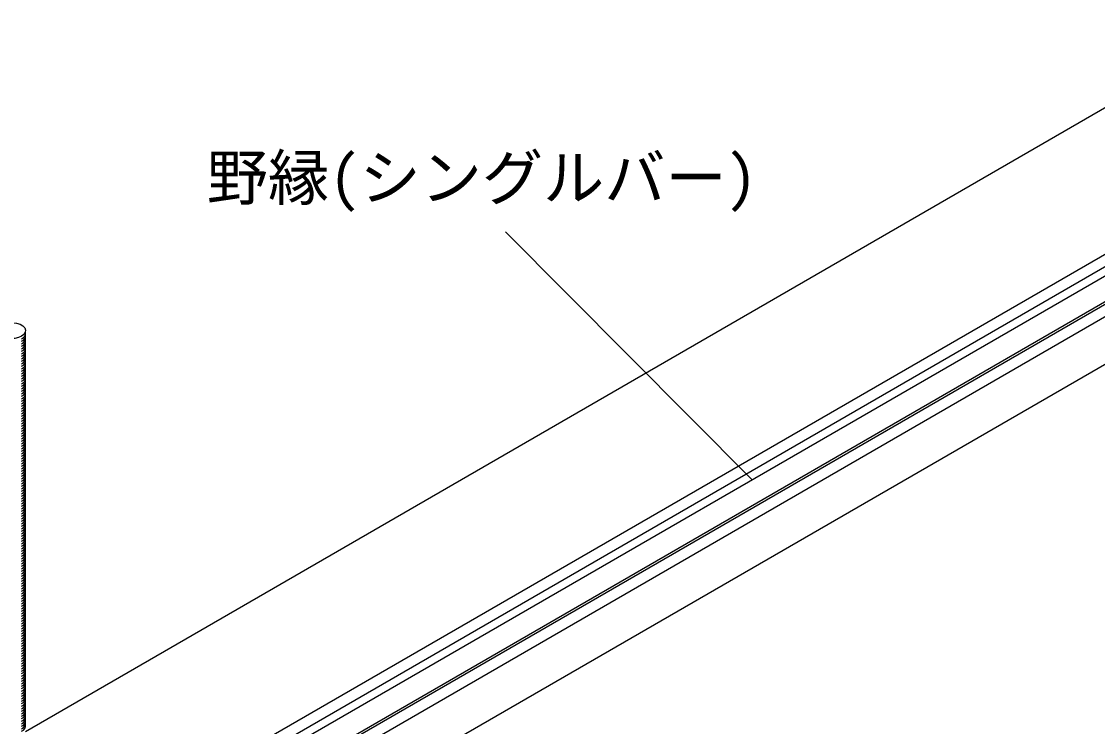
# Model space of a CAD drawing. Units: millimetres on the paper. Extents: x -142 to 140, y -97 to 98.
# Drawn here: x -94.68 to -59.5, y 31.88 to 54.9 of the extents above; entities that cross this region are included whole.
import ezdxf
from ezdxf.enums import TextEntityAlignment as Align

# ---------------------------------------------------------------- set-up
doc = ezdxf.new("R2010")
doc.units = ezdxf.units.MM
for name, color, linetype in [('0-0_文字･図枠･寸法', 7, 'Continuous'), ('0-3_天井下地', 7, 'Continuous'), ('0-4_天井ボード', 7, 'Continuous')]:
    doc.layers.add(name, color=color, linetype=linetype)
doc.styles.add('ＭＳ ゴシック', font='')
doc.styles.get('ＭＳ ゴシック').set_extended_font_data('MS Gothic')

msp = doc.modelspace()

# ---------------------------------------------------------------- linework, layer by layer
at = {"layer": '0-0_文字･図枠･寸法'}
msp.add_line((-70.798, 39.941), (-78.853, 48.036), dxfattribs=at)
at = {"layer": '0-3_天井下地'}
for p, q in [((-94.111, 25.145), (-40.269, 56.227)), ((-94.233, 23.523), (-38.925, 55.451)), ((-94.551, 26.931), (-46.778, 54.51)), ((-94.549, 26.524), (-46.419, 54.309)), ((-94.553, 26.227), (-46.262, 54.105)), ((-94.286, 25.533), (-45.412, 53.747)), ((-94.249, 25.473), (-45.34, 53.707))]:
    msp.add_line(p, q, dxfattribs=at)
msp.add_lwpolyline([(-94.681, 44.624), (-94.783, 44.58), (-94.903, 44.554), (-95.031, 44.549), (-95.156, 44.564), (-95.269, 44.6), (-95.359, 44.652), (-95.42, 44.717), (-95.448, 44.789), (-95.439, 44.863), (-95.394, 44.932), (-95.317, 44.991), (-95.214, 45.036), (-95.094, 45.062), (-94.967, 45.067), (-94.842, 45.051), (-94.729, 45.016), (-94.639, 44.963), (-94.577, 44.899), (-94.55, 44.826), (-94.559, 44.753), (-94.604, 44.683)], close=True, dxfattribs=at)
for centre in [(-94.752, 44.73), (-94.752, 44.649), (-94.752, 44.567), (-94.752, 44.567), (-94.752, 44.485), (-94.752, 44.404), (-94.752, 44.322), (-94.752, 44.24), (-94.752, 44.159), (-94.752, 44.077), (-94.752, 43.995), (-94.752, 43.914), (-94.752, 43.832), (-94.752, 43.75), (-94.752, 43.669), (-94.752, 43.587), (-94.752, 43.505), (-94.752, 43.505), (-94.752, 43.424), (-94.752, 43.342), (-94.752, 43.26), (-94.752, 43.179), (-94.752, 43.097), (-94.752, 43.015), (-94.752, 42.934), (-94.752, 42.934), (-94.752, 42.852), (-94.752, 42.77), (-94.752, 42.689), (-94.752, 42.607), (-94.752, 42.526), (-94.752, 42.444), (-94.752, 42.444), (-94.752, 42.444), (-94.752, 42.362), (-94.752, 42.281), (-94.752, 42.199), (-94.752, 42.117), (-94.752, 42.036), (-94.752, 41.954), (-94.752, 41.954), (-94.752, 41.872), (-94.752, 41.791), (-94.752, 41.709), (-94.752, 41.627), (-94.752, 41.546), (-94.752, 41.464), (-94.752, 41.382), (-94.752, 41.382), (-94.752, 41.301), (-94.752, 41.219), (-94.752, 41.137), (-94.752, 41.056), (-94.752, 40.974), (-94.752, 40.892), (-94.752, 40.892), (-94.752, 40.811), (-94.752, 40.729), (-94.752, 40.647), (-94.752, 40.566), (-94.752, 40.484), (-94.752, 40.403), (-94.752, 40.321), (-94.752, 40.321), (-94.752, 40.239), (-94.752, 40.158), (-94.752, 40.076), (-94.752, 39.994), (-94.752, 39.913), (-94.752, 39.831), (-94.752, 39.831), (-94.752, 39.749), (-94.752, 39.668), (-94.752, 39.586), (-94.752, 39.504), (-94.752, 39.423), (-94.752, 39.341), (-94.752, 39.259), (-94.752, 39.178), (-94.752, 39.096), (-94.752, 39.014), (-94.752, 38.933), (-94.752, 38.851), (-94.752, 38.769), (-94.752, 38.769), (-94.752, 38.688), (-94.752, 38.606), (-94.752, 38.524), (-94.752, 38.443), (-94.752, 38.361), (-94.752, 38.28), (-94.752, 38.198), (-94.752, 38.198), (-94.752, 38.116), (-94.752, 38.035), (-94.752, 37.953), (-94.752, 37.871), (-94.752, 37.79), (-94.752, 37.708), (-94.752, 37.708), (-94.752, 37.626), (-94.752, 37.545), (-94.752, 37.463), (-94.752, 37.381), (-94.752, 37.3), (-94.752, 37.218), (-94.752, 37.136), (-94.752, 37.136), (-94.752, 37.055), (-94.752, 36.973), (-94.752, 36.891), (-94.752, 36.81), (-94.752, 36.728), (-94.752, 36.646), (-94.752, 36.646), (-94.752, 36.565), (-94.752, 36.483), (-94.752, 36.401), (-94.752, 36.32), (-94.752, 36.238), (-94.752, 36.157), (-94.752, 36.075), (-94.752, 36.075), (-94.752, 35.993), (-94.752, 35.912), (-94.752, 35.83), (-94.752, 35.748), (-94.752, 35.667), (-94.752, 35.585), (-94.752, 35.585), (-94.752, 35.503), (-94.752, 35.422), (-94.752, 35.34), (-94.752, 35.258), (-94.752, 35.177), (-94.752, 35.095), (-94.752, 35.013), (-94.752, 35.013), (-94.752, 34.932), (-94.752, 34.85), (-94.752, 34.768), (-94.752, 34.687), (-94.752, 34.605), (-94.752, 34.523), (-94.752, 34.523), (-94.752, 34.442), (-94.752, 34.36), (-94.752, 34.278), (-94.752, 34.197), (-94.752, 34.115), (-94.752, 34.033), (-94.752, 33.952), (-94.752, 33.952), (-94.752, 33.87), (-94.752, 33.789), (-94.752, 33.707), (-94.752, 33.625), (-94.752, 33.544), (-94.752, 33.462), (-94.752, 33.462), (-94.752, 33.38), (-94.752, 33.299), (-94.752, 33.217), (-94.752, 33.135), (-94.752, 33.054), (-94.752, 32.972), (-94.752, 32.89), (-94.752, 32.89), (-94.752, 32.809), (-94.752, 32.727), (-94.752, 32.645), (-94.752, 32.564), (-94.752, 32.482), (-94.752, 32.4), (-94.752, 32.4), (-94.752, 32.319), (-94.752, 32.237), (-94.752, 32.155), (-94.752, 32.074), (-94.752, 31.992), (-94.752, 31.91)]:
    msp.add_arc(centre, 0.201, 290.7564, 10.5602, dxfattribs=at)
at = {"layer": '0-4_天井ボード'}
msp.add_line((-46.173, 59.635), (-94.554, 31.706), dxfattribs=at)

# ---------------------------------------------------------------- texts
at = {"layer": '0-0_文字･図枠･寸法', "style": 'ＭＳ ゴシック'}
msp.add_text('野縁(シングルバー)', height=1.466, dxfattribs=at).set_placement((-88.624, 48.635), align=Align.BOTTOM_LEFT)

doc.saveas('drawing.dxf')
